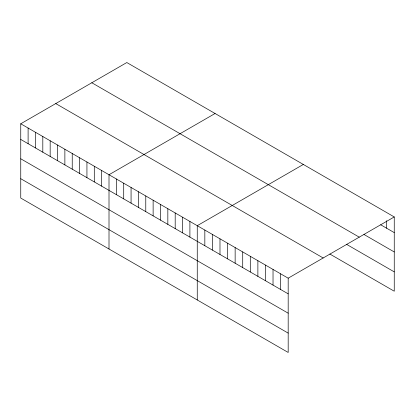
<?xml version="1.0" encoding="UTF-8"?>
<svg xmlns="http://www.w3.org/2000/svg" width="415" height="415" viewBox="0 0 415 415"><rect width="100%" height="100%" fill="white"/><g stroke="black" fill="none" stroke-linecap="round" stroke-linejoin="round"><path stroke-width="0.62" d="M20.75 123.784L288.181 278.185L288.181 352.454L20.75 198.054L20.75 123.784L126.819 62.546L394.25 216.946L394.25 291.216L329.842 254.032M215.069 113.497L109.005 174.736L109.005 249.005M303.324 164.454L197.255 225.687L197.255 299.957M288.181 278.185L394.25 216.946M380.721 224.795L394.25 232.608M363.939 234.449L394.25 251.952M91.814 82.756L359.25 237.157M346.624 244.378L394.25 271.877M55.75 103.579L323.186 257.98M20.75 139.445L288.181 293.846M20.75 158.784L288.181 313.185M20.75 178.709L288.181 333.11M386.671 220.718L386.671 228.234M280.607 273.812L280.607 289.473M273.029 269.439L273.029 285.095M265.45 265.06L265.45 280.722M257.876 260.687L257.876 276.349M250.297 256.314L250.297 271.97M242.718 251.936L242.718 267.597M235.144 247.563L235.144 263.224M227.565 243.19L227.565 258.846M219.986 238.812L219.986 254.473M212.413 234.439L212.413 250.1M204.834 230.066L204.834 245.727M189.904 221.444L189.904 237.105M182.548 217.195L182.548 232.857M175.192 212.952L175.192 228.613M167.836 208.704L167.836 224.365M160.486 204.46L160.486 220.121M153.13 200.212L153.13 215.873M145.774 195.968L145.774 211.629M138.423 191.72L138.423 207.381M131.067 187.476L131.067 203.137M123.712 183.228L123.712 198.889M116.356 178.984L116.356 194.645M101.649 170.492L101.649 186.153M94.293 166.244L94.293 181.905M86.937 162L86.937 177.662M79.587 157.752L79.587 173.413M72.231 153.509L72.231 169.164M64.875 149.26L64.875 164.921M57.524 145.017L57.524 160.672M50.168 140.768L50.168 156.429M42.812 136.525L42.812 152.181M35.457 132.276L35.457 147.937M28.106 128.033L28.106 143.689"/></g></svg>
